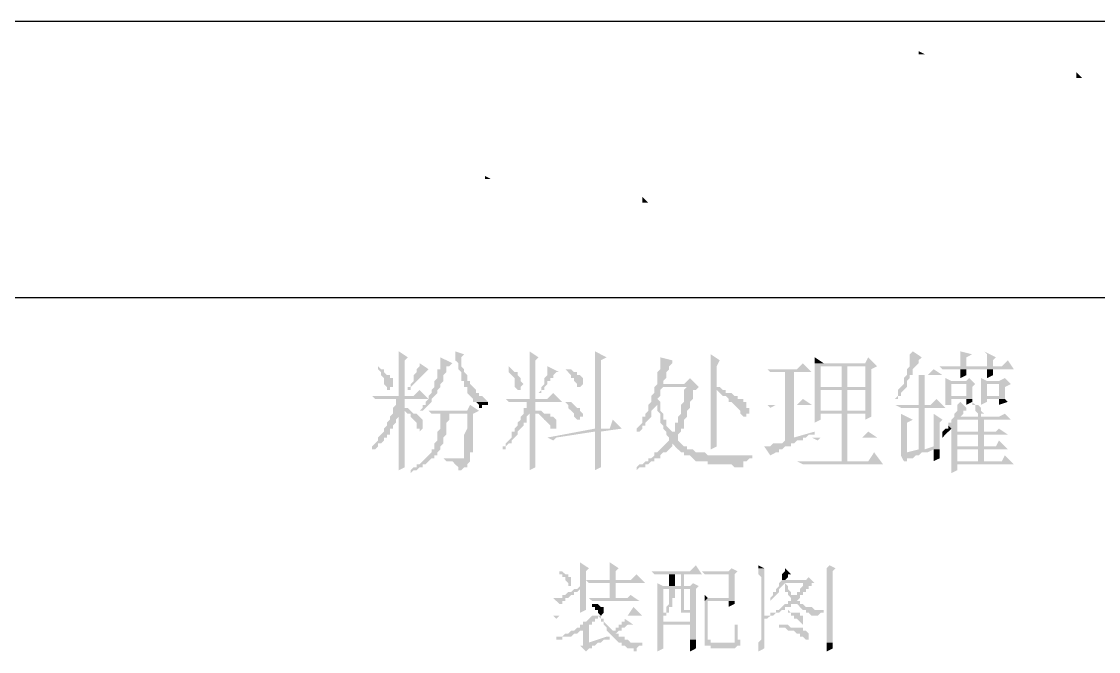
# Model space of a CAD drawing. Extents: x 51 to 246, y 3 to 417.
# Drawn here: x 214.97 to 230.31, y 13.29 to 22.27 of the extents above; entities that cross this region are included whole.
import ezdxf

# ---------------------------------------------------------------- set-up
doc = ezdxf.new("R2010")
doc.units = 0
doc.header["$MEASUREMENT"] = 0
doc.layers.add('_____1', color=160, linetype='Continuous')

msp = doc.modelspace()

# ---------------------------------------------------------------- hatches: boundary and pattern name
at = {"layer": '_____1'}
for points in [[(227.753, 21.844), (227.753, 21.801), (227.838, 21.801)], [(229.997, 21.547), (229.997, 21.463), (230.082, 21.463)], [(221.319, 20.87), (221.488, 20.87), (221.361, 20.87)], [(221.573, 20.066), (221.573, 20.023), (221.657, 20.023)], [(223.816, 19.769), (223.816, 19.685), (223.901, 19.685)], [(225.34, 19.685), (225.256, 19.685), (225.51, 19.685)], [(220.345, 17.568), (220.345, 16.933), (220.43, 16.933), (220.43, 17.441), (220.472, 17.483)], [(221.149, 17.568), (221.149, 17.441), (221.192, 17.399), (221.192, 17.314), (221.234, 17.272), (221.234, 17.145), (221.276, 17.145), (221.276, 17.06), (221.319, 17.06), (221.319, 16.975), (221.403, 16.891), (221.403, 16.848), (221.657, 16.848), (221.615, 16.848), (221.53, 16.933), (221.488, 16.933), (221.488, 16.975), (221.446, 16.975), (221.446, 17.018), (221.403, 17.06), (221.361, 17.102), (221.361, 17.145), (221.319, 17.145), (221.319, 17.229), (221.276, 17.272), (221.276, 17.314), (221.234, 17.356), (221.234, 17.483), (221.276, 17.526)], [(222.208, 17.568), (222.208, 16.891), (222.292, 16.891), (222.292, 17.441), (222.335, 17.483)], [(223.139, 17.568), (223.139, 16.467), (223.224, 16.467), (223.224, 17.441), (223.308, 17.483)], [(224.79, 17.526), (224.79, 16.171), (224.875, 16.213), (224.875, 17.018), (224.959, 17.018), (224.917, 17.06), (224.875, 17.06), (224.875, 17.356), (224.917, 17.441)], [(227.669, 17.568), (227.626, 17.526), (227.626, 17.356), (227.584, 17.314), (227.584, 17.229), (227.669, 17.229), (227.669, 17.314), (227.753, 17.399), (227.753, 17.441), (227.796, 17.483)], [(228.346, 17.568), (228.346, 17.356), (228.431, 17.356), (228.431, 17.483), (228.515, 17.526)], [(228.685, 17.568), (228.727, 17.526), (228.727, 17.356), (228.812, 17.356), (228.812, 17.441), (228.854, 17.483)], [(220.049, 17.356), (220.049, 17.314), (220.091, 17.272), (220.091, 17.229), (220.133, 17.187), (220.133, 17.102), (220.176, 17.06), (220.176, 17.018), (220.218, 17.018), (220.218, 17.06), (220.26, 17.06), (220.26, 17.187), (220.218, 17.187), (220.218, 17.229), (220.176, 17.229), (220.133, 17.272), (220.133, 17.314), (220.091, 17.314)], [(220.641, 17.399), (220.641, 17.356), (220.599, 17.314), (220.599, 17.272), (220.557, 17.229), (220.557, 17.145), (220.514, 17.102), (220.514, 17.06), (220.472, 17.06), (220.472, 17.018), (220.514, 17.018), (220.514, 17.06), (220.557, 17.102), (220.726, 17.272), (220.768, 17.314)], [(220.938, 17.483), (220.938, 17.314), (220.895, 17.314), (220.895, 17.187), (220.853, 17.145), (220.853, 17.06), (220.811, 17.018), (220.811, 16.975), (220.768, 16.933), (220.768, 16.891), (220.726, 16.848), (220.726, 16.806), (220.684, 16.806), (220.684, 16.763), (220.641, 16.721), (220.684, 16.721), (220.726, 16.763), (220.768, 16.806), (220.811, 16.848), (220.811, 16.891), (220.895, 16.975), (220.895, 17.018), (220.938, 17.06), (220.938, 17.102), (220.98, 17.145), (220.98, 17.229), (221.022, 17.272), (221.022, 17.356), (221.065, 17.356), (221.107, 17.399)], [(221.911, 17.356), (221.911, 17.272), (221.996, 17.187), (221.996, 17.06), (222.038, 17.018), (222.081, 17.018), (222.081, 17.06), (222.123, 17.102), (222.081, 17.145), (222.081, 17.187), (222.038, 17.229), (222.038, 17.272), (221.996, 17.272), (221.954, 17.314)], [(222.462, 17.356), (222.462, 17.229), (222.419, 17.187), (222.419, 17.102), (222.377, 17.06), (222.377, 17.018), (222.335, 16.975), (222.377, 16.975), (222.377, 17.018), (222.419, 17.018), (222.419, 17.06), (222.462, 17.102), (222.462, 17.145), (222.504, 17.145), (222.504, 17.187), (222.546, 17.187), (222.546, 17.229), (222.589, 17.272), (222.631, 17.272)], [(224.07, 17.483), (224.07, 17.314), (224.028, 17.272), (224.028, 17.102), (223.986, 17.06), (224.113, 17.102), (224.113, 17.145), (224.155, 17.187), (224.155, 17.272), (224.197, 17.314), (224.197, 17.356), (224.24, 17.399), (224.24, 17.441)], [(226.102, 17.399), (226.018, 17.314), (225.594, 17.314), (225.637, 17.272), (226.229, 17.272)], [(227.034, 17.483), (226.991, 17.399), (226.272, 17.399), (226.272, 17.06), (226.737, 17.06), (226.356, 17.06), (226.356, 17.356), (227.161, 17.356)], [(226.272, 17.483), (226.272, 17.399), (226.399, 17.399)], [(227.161, 17.356), (226.991, 17.356), (226.991, 17.06), (226.272, 17.06), (226.653, 17.018), (226.991, 17.018), (226.991, 16.721), (226.737, 16.721), (227.076, 16.679), (227.076, 17.314)], [(226.737, 17.356), (226.653, 17.356), (226.653, 17.06), (226.356, 17.06), (226.737, 17.06)], [(229.023, 17.441), (228.939, 17.356), (228.05, 17.356), (228.092, 17.314), (229.108, 17.314)], [(227.965, 17.314), (227.88, 17.229), (227.584, 17.229), (227.542, 17.187), (227.542, 17.102), (227.499, 17.06), (227.457, 17.018), (227.457, 16.933), (227.415, 16.891), (227.457, 16.891), (227.457, 16.933), (227.499, 16.933), (227.499, 16.975), (227.584, 17.06), (227.584, 17.145), (227.626, 17.187), (227.626, 17.229), (228.092, 17.229)], [(228.431, 17.314), (228.346, 17.314), (228.346, 17.187), (228.431, 17.229)], [(224.494, 17.187), (224.409, 17.102), (224.113, 17.102), (223.986, 17.06), (224.451, 17.06), (224.409, 17.018), (224.409, 16.848), (224.367, 16.806), (224.367, 16.679), (224.324, 16.637), (224.324, 16.552), (224.282, 16.552), (224.282, 16.425), (224.24, 16.425), (224.24, 16.383), (224.155, 16.383), (224.197, 16.34), (224.197, 16.298), (224.028, 16.129), (223.986, 16.129), (223.986, 16.086), (223.943, 16.044), (223.901, 16.044), (223.901, 16.002), (223.859, 16.002), (223.816, 15.959), (223.774, 15.959), (223.732, 15.917), (223.732, 15.875), (223.774, 15.917), (223.859, 15.917), (223.859, 15.959), (223.901, 15.959), (223.943, 16.002), (223.986, 16.002), (223.986, 16.044), (224.07, 16.044), (224.07, 16.086), (224.113, 16.129), (224.155, 16.129), (224.24, 16.213), (224.24, 16.256), (224.367, 16.256), (224.324, 16.298), (224.324, 16.383), (224.367, 16.425), (224.367, 16.467), (224.409, 16.467), (224.409, 16.594), (224.451, 16.637), (224.451, 16.721), (224.494, 16.763), (224.494, 16.848), (224.536, 16.891), (224.536, 17.018), (224.578, 17.018), (224.621, 17.06)], [(223.986, 17.06), (223.986, 16.975), (223.943, 16.933), (223.943, 16.848), (224.028, 16.848), (224.028, 16.721), (224.07, 16.679), (224.07, 16.552), (224.113, 16.51), (224.113, 16.467), (224.155, 16.425), (224.155, 16.383), (224.24, 16.383), (224.24, 16.425), (224.155, 16.51), (224.155, 16.594), (224.113, 16.594), (224.113, 16.679), (224.07, 16.721), (224.07, 16.848), (224.028, 16.891), (224.07, 16.933), (224.07, 17.018), (224.113, 17.06), (224.451, 17.06)], [(226.272, 17.06), (226.272, 16.679), (226.991, 16.679), (226.991, 16.594), (227.076, 16.637), (227.076, 16.679), (226.737, 16.721), (226.356, 16.721), (226.356, 17.018), (226.653, 17.018)], [(228.134, 17.187), (228.134, 17.102), (228.431, 17.102), (228.431, 16.933), (228.134, 16.933), (228.134, 16.806), (228.219, 16.806), (228.219, 16.891), (228.515, 16.891), (228.515, 17.06), (228.558, 17.102), (228.219, 17.145)], [(228.134, 17.102), (228.134, 16.933), (228.219, 16.933), (228.219, 17.102), (228.431, 17.102)], [(228.473, 17.187), (228.431, 17.145), (228.219, 17.145), (228.558, 17.102)], [(228.642, 17.187), (228.642, 17.102), (228.896, 17.102), (228.896, 16.933), (228.727, 16.933), (228.981, 16.933), (228.981, 17.06), (229.066, 17.102), (228.727, 17.145)], [(228.642, 17.102), (228.642, 16.806), (228.727, 16.848), (228.727, 16.891), (228.981, 16.891), (228.981, 16.933), (228.727, 16.933), (228.727, 17.102), (228.896, 17.102)], [(228.981, 17.187), (228.896, 17.145), (228.727, 17.145), (229.066, 17.102)], [(220.641, 17.018), (220.557, 16.933), (219.964, 16.933), (220.006, 16.891), (220.768, 16.891)], [(220.43, 16.891), (220.303, 16.891), (220.303, 16.806), (220.26, 16.763), (220.26, 16.679), (220.218, 16.637), (220.345, 16.637), (220.345, 15.875), (220.43, 15.917), (220.43, 16.721), (220.514, 16.721), (220.472, 16.763), (220.43, 16.763)], [(222.546, 16.975), (222.462, 16.891), (221.869, 16.891), (221.911, 16.848), (222.673, 16.848)], [(224.959, 17.018), (224.875, 17.018), (224.959, 16.933), (225.002, 16.933), (225.044, 16.891), (225.044, 16.848), (225.086, 16.848), (225.213, 16.721), (225.213, 16.679), (225.256, 16.637), (225.298, 16.637), (225.298, 16.679), (225.34, 16.679), (225.34, 16.763), (225.298, 16.763), (225.298, 16.848), (225.256, 16.848), (225.256, 16.891), (225.171, 16.891), (225.171, 16.933), (225.129, 16.933), (225.086, 16.975), (225.002, 16.975), (225.002, 17.018)], [(226.102, 16.891), (226.018, 16.806), (225.594, 16.806), (225.637, 16.763), (225.721, 16.806), (226.229, 16.806)], [(226.653, 17.018), (226.653, 16.721), (226.356, 16.721), (226.737, 16.721), (226.737, 17.018), (226.991, 17.018)], [(228.007, 16.891), (227.923, 16.806), (227.415, 16.806), (227.499, 16.763), (228.134, 16.763)], [(228.981, 16.891), (228.896, 16.891), (228.896, 16.806), (229.023, 16.848)], [(221.361, 16.806), (221.319, 16.721), (220.768, 16.721), (220.811, 16.679), (221.319, 16.679), (221.488, 16.721)], [(221.446, 16.848), (221.488, 16.806), (221.488, 16.763), (221.53, 16.763), (221.53, 16.806), (221.615, 16.806), (221.615, 16.848)], [(222.292, 16.848), (222.165, 16.848), (222.165, 16.763), (222.123, 16.763), (222.123, 16.721), (222.292, 16.679), (222.335, 16.679), (222.419, 16.594), (222.462, 16.552), (222.504, 16.51), (222.504, 16.467), (222.589, 16.467), (222.589, 16.594), (222.546, 16.637), (222.504, 16.637), (222.504, 16.679), (222.419, 16.679), (222.377, 16.721), (222.292, 16.721)], [(222.716, 16.848), (222.758, 16.806), (222.758, 16.763), (222.843, 16.679), (222.843, 16.637), (222.885, 16.594), (222.927, 16.594), (222.927, 16.637), (222.97, 16.637), (222.97, 16.679), (222.927, 16.721), (222.927, 16.763), (222.885, 16.763), (222.843, 16.806), (222.8, 16.848), (222.758, 16.848)], [(223.943, 16.848), (223.901, 16.806), (223.901, 16.721), (223.859, 16.679), (223.859, 16.637), (223.816, 16.637), (223.816, 16.552), (223.732, 16.467), (223.732, 16.425), (223.774, 16.425), (223.816, 16.467), (223.816, 16.51), (223.859, 16.51), (223.859, 16.552), (223.901, 16.594), (223.943, 16.637), (223.943, 16.721), (224.028, 16.806), (224.028, 16.848)], [(225.975, 16.806), (225.848, 16.806), (225.848, 16.298), (225.806, 16.256), (225.679, 16.256), (225.637, 16.213), (225.552, 16.213), (225.637, 16.086), (225.721, 16.129), (225.764, 16.129), (225.764, 16.171), (225.806, 16.171), (225.848, 16.213), (225.933, 16.213), (225.933, 16.256), (225.975, 16.256), (226.018, 16.298), (226.102, 16.298), (225.975, 16.34)], [(227.838, 16.763), (227.753, 16.763), (227.753, 16.171), (227.584, 16.129), (227.88, 16.129), (227.965, 16.171), (228.05, 16.171), (227.838, 16.171)], [(228.346, 16.848), (228.304, 16.806), (228.304, 16.721), (228.261, 16.679), (228.261, 16.637), (228.346, 16.637), (228.388, 16.679), (228.388, 16.721), (228.431, 16.721), (228.431, 16.763)], [(228.515, 16.848), (228.515, 16.806), (228.558, 16.806), (228.558, 16.721), (228.6, 16.679), (228.6, 16.637), (228.642, 16.637), (228.642, 16.679), (228.685, 16.679), (228.642, 16.721), (228.642, 16.763), (228.6, 16.806), (228.558, 16.806)], [(220.218, 16.637), (220.218, 16.594), (220.176, 16.552), (220.176, 16.51), (220.133, 16.467), (220.133, 16.425), (220.091, 16.383), (220.049, 16.34), (220.049, 16.298), (219.964, 16.213), (219.964, 16.171), (220.006, 16.171), (220.049, 16.213), (220.049, 16.256), (220.091, 16.256), (220.133, 16.298), (220.133, 16.34), (220.176, 16.34), (220.176, 16.383), (220.218, 16.383), (220.218, 16.467), (220.26, 16.467), (220.26, 16.51), (220.303, 16.552), (220.303, 16.594), (220.345, 16.637)], [(221.488, 16.721), (221.319, 16.679), (221.319, 16.467), (221.276, 16.383), (221.276, 16.044), (220.98, 16.044), (221.022, 16.002), (221.107, 16.002), (221.149, 15.959), (221.192, 15.917), (221.192, 15.875), (221.234, 15.875), (221.276, 15.917), (221.319, 15.917), (221.319, 15.959), (221.361, 16.002), (221.361, 16.129), (221.403, 16.129), (221.403, 16.679)], [(222.123, 16.679), (222.081, 16.637), (222.081, 16.594), (222.038, 16.552), (222.038, 16.51), (221.996, 16.467), (221.996, 16.425), (221.954, 16.425), (221.954, 16.34), (221.869, 16.256), (221.869, 16.213), (221.827, 16.213), (221.827, 16.171), (221.869, 16.171), (221.869, 16.213), (221.911, 16.256), (221.954, 16.256), (221.954, 16.298), (222.038, 16.383), (222.038, 16.425), (222.123, 16.51), (222.123, 16.552), (222.165, 16.552), (222.165, 16.637), (222.208, 16.679)], [(222.123, 16.721), (222.123, 16.679), (222.208, 16.679), (222.208, 15.875), (222.292, 15.917), (222.292, 16.679)], [(223.393, 16.594), (223.351, 16.467), (223.139, 16.467), (222.462, 16.34), (222.546, 16.298), (222.589, 16.34), (223.139, 16.425), (223.224, 16.425), (223.52, 16.467)], [(226.272, 16.679), (226.272, 16.552), (226.356, 16.594), (226.356, 16.679), (226.991, 16.679)], [(227.499, 16.679), (227.499, 16.086), (227.542, 16.002), (227.584, 16.002), (227.584, 16.044), (227.669, 16.044), (227.711, 16.086), (227.753, 16.086), (227.796, 16.129), (227.838, 16.129), (227.584, 16.129), (227.584, 16.552), (227.669, 16.594)], [(227.965, 16.679), (227.965, 16.213), (227.838, 16.171), (228.05, 16.171), (228.05, 16.552), (228.092, 16.594)], [(228.981, 16.679), (228.896, 16.637), (228.261, 16.637), (228.219, 16.594), (228.219, 16.552), (228.177, 16.552), (228.177, 16.51), (228.219, 16.467), (228.219, 16.171), (228.685, 16.213), (228.304, 16.213), (228.304, 16.383), (229.023, 16.383), (228.685, 16.425), (228.304, 16.425), (228.304, 16.594), (229.066, 16.594)], [(228.685, 16.594), (228.6, 16.594), (228.6, 16.425), (228.304, 16.425), (228.685, 16.425)], [(223.224, 16.425), (223.139, 16.425), (223.139, 15.875), (223.224, 15.917), (223.224, 16.383)], [(226.272, 16.425), (225.975, 16.34), (226.102, 16.298), (226.102, 16.34), (226.145, 16.34), (226.187, 16.383), (226.272, 16.383)], [(227.034, 16.425), (226.949, 16.34), (226.229, 16.34), (226.314, 16.298), (226.356, 16.34), (227.161, 16.34)], [(228.177, 16.51), (228.177, 16.467), (228.134, 16.467), (228.092, 16.425), (228.092, 16.34), (228.134, 16.383), (228.219, 16.467)], [(228.896, 16.467), (228.854, 16.425), (228.685, 16.425), (229.023, 16.383)], [(228.896, 16.298), (228.854, 16.213), (228.685, 16.213), (228.219, 16.171), (228.219, 16.002), (228.685, 16.002), (228.304, 16.002), (228.304, 16.171), (229.023, 16.171)], [(228.685, 16.383), (228.6, 16.383), (228.6, 16.213), (228.304, 16.213), (228.685, 16.213)], [(224.367, 16.256), (224.24, 16.256), (224.282, 16.213), (224.324, 16.171), (224.367, 16.129), (224.409, 16.129), (224.409, 16.086), (225.213, 16.086), (224.748, 16.086), (224.705, 16.129), (224.578, 16.129), (224.536, 16.171), (224.451, 16.171), (224.451, 16.213), (224.409, 16.213)], [(227.118, 16.129), (227.034, 16.002), (226.018, 16.002), (226.102, 15.959), (227.245, 15.959)], [(228.05, 16.171), (227.965, 16.171), (227.965, 16.002), (228.05, 16.044), (228.05, 16.129)], [(228.685, 16.171), (228.6, 16.171), (228.6, 16.002), (228.304, 16.002), (228.685, 16.002)], [(220.98, 16.044), (221.192, 16.044), (221.022, 16.044)], [(225.383, 16.086), (224.494, 16.086), (224.536, 16.044), (224.578, 16.002), (224.748, 16.002), (224.748, 15.959), (225.086, 15.959), (225.129, 15.917), (225.256, 15.917), (225.256, 16.002), (225.298, 16.002), (225.34, 16.044), (225.383, 16.044)], [(228.981, 16.086), (228.939, 16.002), (228.219, 16.002), (228.219, 15.832), (228.304, 15.875), (228.304, 15.959), (229.108, 15.959)], [(222.927, 14.562), (222.927, 14.224), (222.885, 14.181), (222.927, 14.181), (222.927, 13.843), (223.012, 13.885), (223.012, 14.435), (223.054, 14.478)], [(223.351, 14.562), (223.351, 14.308), (223.435, 14.308), (223.435, 14.435), (223.478, 14.478)], [(224.578, 14.52), (224.494, 14.435), (223.943, 14.435), (223.986, 14.393), (224.663, 14.393)], [(225.086, 14.478), (225.044, 14.435), (224.663, 14.435), (224.705, 14.393), (225.044, 14.393), (225.171, 14.435)], [(225.171, 14.435), (225.044, 14.393), (225.044, 14.054), (224.748, 14.054), (224.705, 14.012), (224.705, 13.419), (224.832, 13.419), (224.79, 13.419), (224.79, 13.462), (224.748, 13.462), (224.748, 14.012), (225.129, 14.012), (225.129, 14.393)], [(225.467, 14.52), (225.467, 14.478), (225.552, 14.478)], [(226.483, 14.52), (226.441, 14.478), (225.467, 14.478), (225.467, 14.393), (225.51, 14.351), (225.51, 13.462), (225.467, 13.419), (225.552, 13.419), (225.552, 13.758), (225.594, 13.758), (225.637, 13.8), (225.552, 13.8), (225.552, 14.478), (226.568, 14.478)], [(226.568, 14.478), (226.441, 14.478), (226.441, 13.419), (225.467, 13.419), (225.467, 13.292), (225.552, 13.335), (225.552, 13.419), (226.526, 13.419), (226.526, 14.435)], [(225.848, 14.478), (225.848, 14.435), (225.806, 14.393), (225.806, 14.308), (225.848, 14.308), (225.891, 14.351), (225.891, 14.393), (225.933, 14.393)], [(223.732, 14.393), (223.647, 14.308), (223.012, 14.308), (223.054, 14.266), (223.859, 14.266)], [(224.409, 14.393), (224.367, 14.393), (224.367, 14.224), (224.113, 14.224), (224.409, 14.224)], [(226.187, 14.351), (226.145, 14.308), (225.806, 14.308), (226.145, 14.266), (226.102, 14.266), (226.102, 14.224), (226.06, 14.181), (226.06, 14.139), (226.018, 14.139), (226.018, 14.097), (225.975, 14.097), (225.975, 14.054), (225.933, 14.054), (225.933, 14.012), (225.891, 14.012), (225.891, 13.97), (225.848, 13.97), (225.806, 13.927), (225.764, 13.885), (225.721, 13.885), (225.721, 13.843), (225.637, 13.843), (225.637, 13.8), (225.552, 13.8), (225.679, 13.8), (225.721, 13.843), (225.764, 13.843), (225.806, 13.885), (225.848, 13.885), (225.848, 13.927), (225.933, 13.927), (225.933, 13.97), (226.06, 13.97), (226.06, 14.012), (226.018, 14.012), (226.06, 14.054), (226.06, 14.097), (226.102, 14.097), (226.102, 14.139), (226.145, 14.139), (226.145, 14.181), (226.187, 14.181), (226.187, 14.224), (226.229, 14.224), (226.229, 14.266), (226.272, 14.266)], [(225.806, 14.308), (225.764, 14.266), (225.764, 14.224), (225.721, 14.181), (225.721, 14.139), (225.679, 14.139), (225.679, 14.097), (225.637, 14.054), (225.637, 14.012), (225.764, 14.139), (225.764, 14.181), (225.848, 14.266), (226.145, 14.266)], [(222.885, 14.181), (222.843, 14.181), (222.8, 14.139), (222.758, 14.139), (222.716, 14.097), (222.673, 14.097), (222.673, 14.054), (222.546, 14.054), (222.631, 13.97), (222.673, 13.97), (222.673, 14.012), (222.716, 14.012), (222.716, 14.054), (222.758, 14.054), (222.8, 14.097), (222.843, 14.097), (222.843, 14.139), (222.885, 14.139), (222.927, 14.181)], [(224.028, 14.266), (224.028, 14.224), (224.367, 14.181), (224.494, 14.181), (224.494, 13.885), (224.367, 13.885), (224.367, 13.843), (224.494, 13.843), (224.494, 13.716), (224.028, 13.716), (224.028, 13.292), (224.113, 13.335), (224.113, 13.462), (224.578, 13.462), (224.113, 13.462), (224.113, 13.673), (224.494, 13.673), (224.578, 13.716), (224.578, 14.181), (224.621, 14.224), (224.113, 14.224)], [(224.028, 14.224), (224.028, 13.716), (224.113, 13.716), (224.113, 13.8), (224.155, 13.8), (224.113, 13.843), (224.113, 14.181), (224.367, 14.181)], [(224.367, 14.181), (224.367, 13.885), (224.451, 13.885), (224.409, 13.885), (224.409, 14.181), (224.494, 14.181)], [(224.536, 14.266), (224.494, 14.224), (224.409, 14.224), (224.621, 14.224)], [(225.848, 14.266), (225.848, 14.139), (225.891, 14.139), (225.891, 14.097), (225.933, 14.054), (225.975, 14.054), (225.975, 14.097), (225.933, 14.097), (225.933, 14.139), (225.891, 14.181), (225.891, 14.224)], [(223.647, 14.097), (223.605, 14.054), (223.054, 14.054), (223.097, 14.012), (223.774, 14.012)], [(223.097, 13.97), (223.097, 13.927), (223.139, 13.927), (223.139, 13.885), (223.181, 13.885), (223.181, 13.843), (223.224, 13.8), (223.266, 13.843), (223.266, 13.927), (223.224, 13.927), (223.181, 13.97), (223.139, 13.97)], [(224.705, 14.097), (224.705, 14.012), (224.748, 14.054)], [(226.06, 13.97), (225.975, 13.97), (226.018, 13.97), (226.06, 13.927), (226.102, 13.885), (226.145, 13.885), (226.145, 13.843), (226.187, 13.843), (226.229, 13.8), (226.314, 13.8), (226.356, 13.843), (226.399, 13.843), (226.399, 13.885), (226.272, 13.885), (226.229, 13.927), (226.145, 13.927), (226.102, 13.97)], [(223.689, 13.927), (223.605, 13.8), (222.546, 13.8), (222.589, 13.758), (222.631, 13.8), (223.816, 13.8)], [(223.097, 13.8), (223.012, 13.716), (222.97, 13.716), (222.97, 13.673), (222.927, 13.673), (222.927, 13.631), (222.885, 13.631), (222.843, 13.588), (222.97, 13.588), (222.97, 13.419), (223.054, 13.419), (223.054, 13.673), (223.097, 13.673), (223.097, 13.716), (223.139, 13.716), (223.139, 13.758), (223.181, 13.758), (223.181, 13.8)], [(223.562, 13.758), (223.562, 13.716), (223.52, 13.716), (223.52, 13.673), (223.478, 13.673), (223.478, 13.631), (223.435, 13.631), (223.435, 13.588), (223.393, 13.588), (223.351, 13.546), (223.478, 13.419), (223.52, 13.419), (223.52, 13.377), (223.562, 13.377), (223.605, 13.335), (223.689, 13.335), (223.689, 13.292), (223.732, 13.292), (223.732, 13.335), (223.774, 13.377), (223.816, 13.377), (223.816, 13.419), (223.647, 13.419), (223.605, 13.462), (223.562, 13.462), (223.562, 13.504), (223.478, 13.504), (223.478, 13.546), (223.435, 13.546), (223.478, 13.588), (223.52, 13.588), (223.52, 13.631), (223.562, 13.631), (223.605, 13.673), (223.689, 13.673)], [(224.578, 13.716), (224.494, 13.673), (224.494, 13.462), (224.113, 13.462), (224.578, 13.462), (224.578, 13.673)], [(222.843, 13.588), (222.8, 13.588), (222.758, 13.546), (222.716, 13.546), (222.673, 13.504), (222.589, 13.504), (222.589, 13.462), (222.546, 13.462), (222.673, 13.462), (222.673, 13.504), (222.8, 13.504), (222.843, 13.546), (222.885, 13.546), (222.927, 13.588), (222.97, 13.588)], [(223.308, 13.504), (223.054, 13.419), (222.97, 13.419), (222.97, 13.377), (222.927, 13.377), (223.012, 13.292), (223.054, 13.335), (223.097, 13.335), (223.097, 13.377), (223.139, 13.377), (223.181, 13.419), (223.224, 13.419), (223.266, 13.462), (223.351, 13.462), (223.351, 13.504)], [(224.578, 13.462), (224.494, 13.462), (224.494, 13.292), (224.578, 13.335), (224.578, 13.419)], [(226.526, 13.419), (226.441, 13.419), (226.441, 13.292), (226.526, 13.335), (226.526, 13.377)]]:
    msp.add_hatch(color=7, dxfattribs=at).paths.add_polyline_path(points, is_closed=False)
for points in [[(222.758, 17.314), (222.716, 17.314), (222.8, 17.229), (222.8, 17.187), (222.843, 17.187), (222.843, 17.145), (222.885, 17.102), (222.885, 17.06), (222.927, 17.06), (222.97, 17.102), (222.97, 17.187), (222.927, 17.229), (222.885, 17.229), (222.885, 17.272), (222.843, 17.272), (222.8, 17.314)], [(225.848, 17.272), (225.975, 17.272), (225.975, 16.806), (225.848, 16.806)], [(227.753, 17.229), (227.838, 17.229), (227.838, 16.806), (227.753, 16.806)], [(228.812, 17.314), (228.727, 17.314), (228.727, 17.187), (228.812, 17.229)], [(228.515, 16.891), (228.431, 16.891), (228.431, 16.806), (228.515, 16.848)], [(220.514, 16.721), (220.43, 16.721), (220.472, 16.679), (220.514, 16.679), (220.514, 16.637), (220.557, 16.594), (220.599, 16.552), (220.599, 16.467), (220.641, 16.467), (220.641, 16.425), (220.684, 16.467), (220.684, 16.594), (220.599, 16.679), (220.557, 16.679)], [(221.065, 16.679), (220.938, 16.679), (220.938, 16.467), (220.895, 16.425), (220.895, 16.298), (220.853, 16.256), (220.853, 16.171), (220.811, 16.171), (220.811, 16.129), (220.768, 16.086), (220.726, 16.044), (220.684, 16.002), (220.641, 15.959), (220.599, 15.959), (220.599, 15.917), (220.557, 15.917), (220.514, 15.875), (220.514, 15.832), (220.557, 15.875), (220.599, 15.875), (220.641, 15.917), (220.684, 15.917), (220.684, 15.959), (220.726, 15.959), (220.768, 16.002), (220.811, 16.044), (220.853, 16.044), (220.853, 16.086), (220.895, 16.086), (220.895, 16.129), (220.938, 16.171), (220.938, 16.213), (220.98, 16.256), (220.98, 16.34), (221.022, 16.383), (221.022, 16.552), (221.065, 16.594)], [(226.653, 16.679), (226.737, 16.679), (226.737, 16.34), (226.653, 16.34)], [(226.653, 16.34), (226.737, 16.34), (226.737, 16.002), (226.653, 16.002)], [(222.631, 14.435), (222.631, 14.393), (222.673, 14.393), (222.673, 14.351), (222.716, 14.351), (222.716, 14.308), (222.758, 14.266), (222.758, 14.224), (222.8, 14.224), (222.8, 14.351), (222.758, 14.351), (222.758, 14.393), (222.716, 14.393), (222.673, 14.435)], [(224.197, 14.393), (224.282, 14.393), (224.282, 14.224), (224.197, 14.224)], [(223.351, 14.266), (223.435, 14.266), (223.435, 14.054), (223.351, 14.054)], [(224.282, 14.181), (224.197, 14.181), (224.197, 13.97), (224.155, 13.927), (224.155, 13.843), (224.113, 13.843), (224.155, 13.8), (224.155, 13.843), (224.197, 13.843), (224.197, 13.927), (224.24, 13.927), (224.24, 14.054), (224.282, 14.054)], [(225.129, 14.012), (225.044, 14.012), (225.044, 13.927), (225.129, 13.97)], [(225.891, 13.885), (225.891, 13.843), (225.933, 13.843), (225.933, 13.8), (225.975, 13.8), (225.975, 13.758), (226.018, 13.758), (226.06, 13.716), (226.102, 13.673), (226.102, 13.8), (226.06, 13.8), (226.06, 13.843), (225.933, 13.843)], [(223.224, 13.8), (223.097, 13.8), (223.181, 13.8), (223.224, 13.758), (223.224, 13.716), (223.266, 13.716), (223.266, 13.673), (223.308, 13.631), (223.308, 13.588), (223.351, 13.546), (223.393, 13.588), (223.266, 13.716), (223.266, 13.758), (223.224, 13.758)], [(225.171, 13.673), (225.129, 13.673), (225.129, 13.419), (224.705, 13.419), (224.705, 13.377), (224.79, 13.377), (224.79, 13.335), (225.129, 13.335), (225.171, 13.377), (225.213, 13.377), (225.213, 13.419), (225.256, 13.419), (225.213, 13.419), (225.213, 13.462), (225.171, 13.462)], [(225.764, 13.673), (225.764, 13.631), (225.848, 13.631), (225.891, 13.588), (225.975, 13.588), (226.018, 13.546), (226.06, 13.546), (226.06, 13.504), (226.102, 13.504), (226.145, 13.462), (226.187, 13.462), (226.187, 13.546), (226.145, 13.588), (226.102, 13.588), (226.102, 13.631), (225.933, 13.631), (225.891, 13.673)]]:
    msp.add_hatch(color=7, dxfattribs=at).paths.add_polyline_path(points)

# ---------------------------------------------------------------- linework, layer by layer
at = {"layer": '_____1', "color": 7}
for p, q in [((242.612, 22.267), (196.681, 22.267)), ((242.612, 18.33), (196.681, 18.33))]:
    msp.add_line(p, q, dxfattribs=at)

doc.saveas('drawing.dxf')
